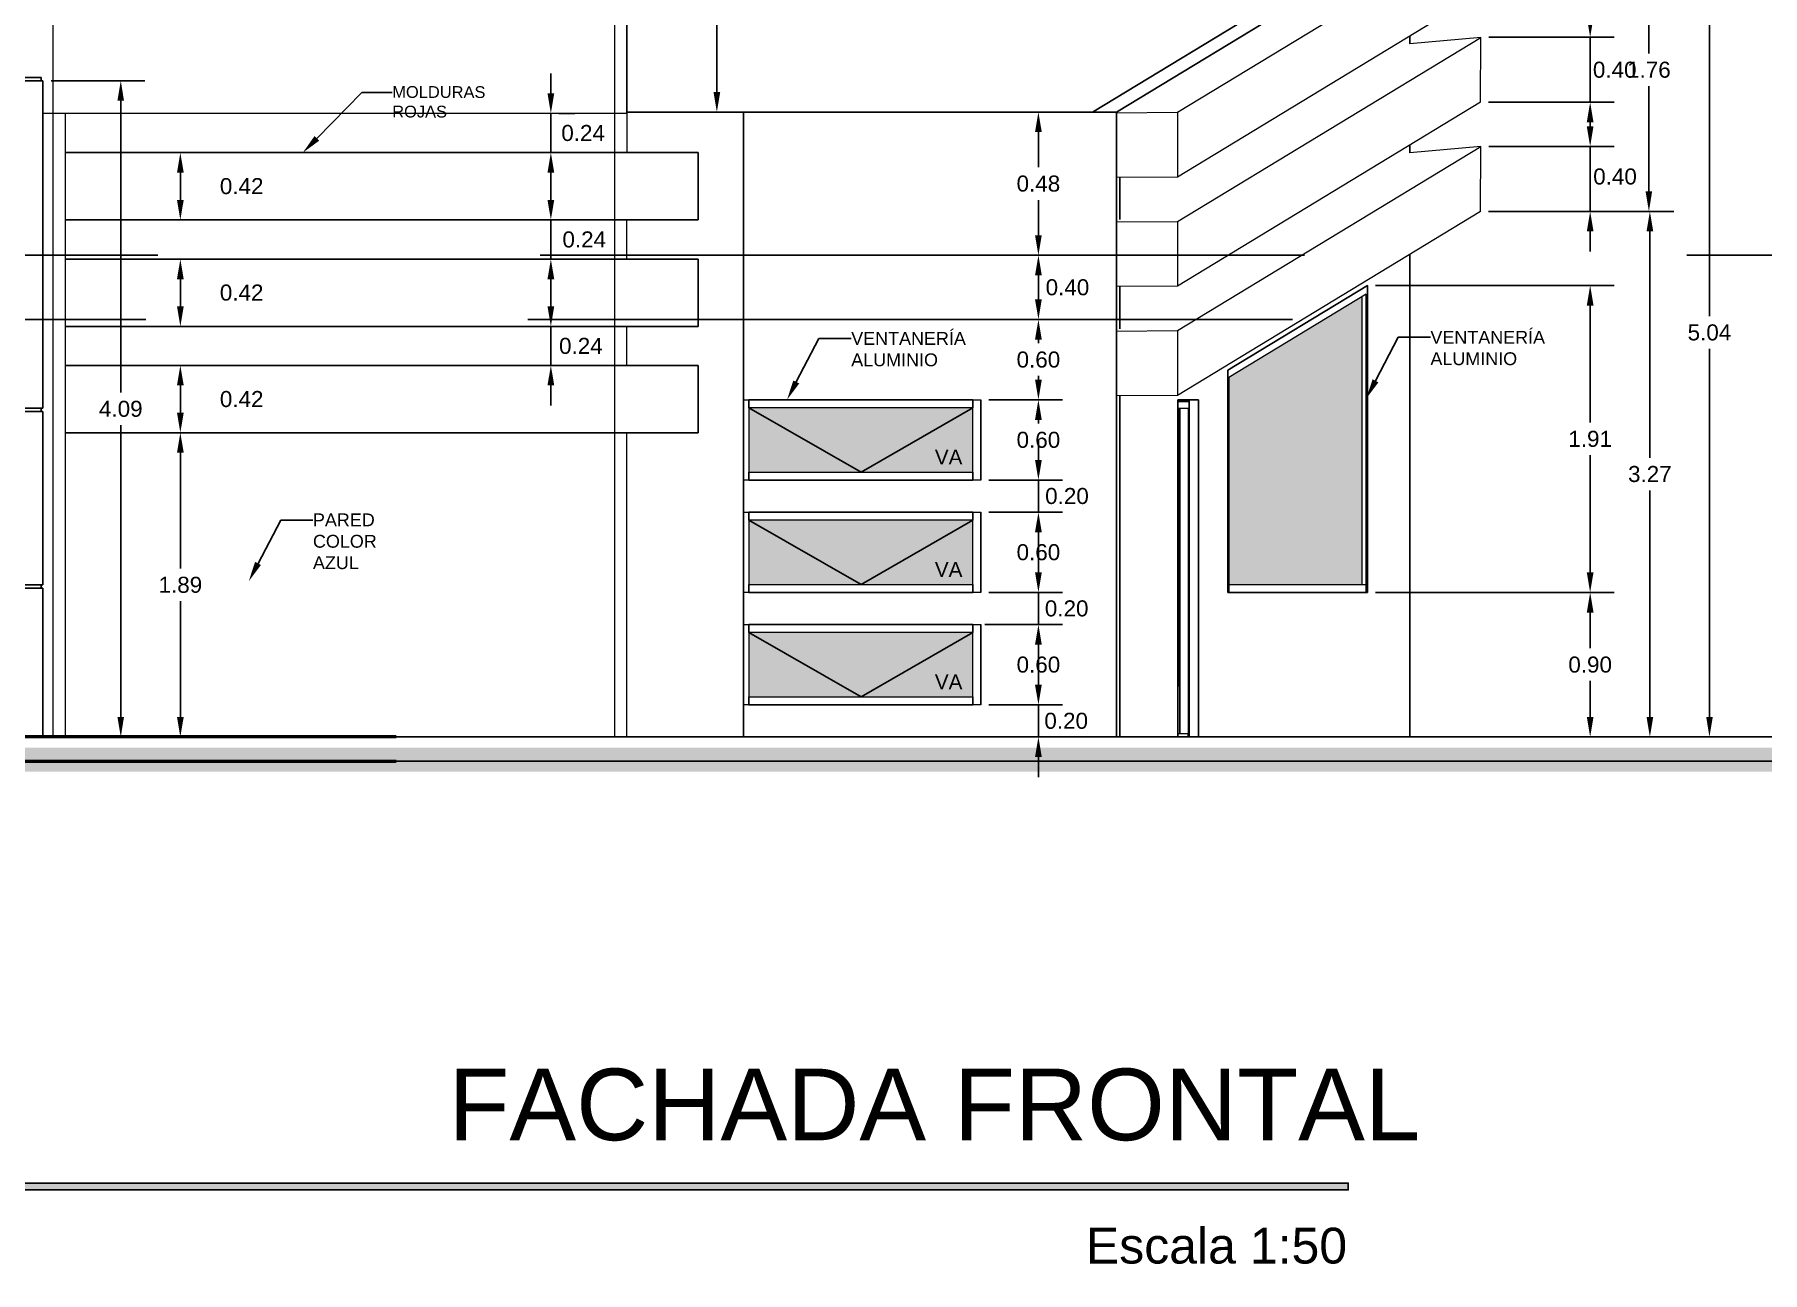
# Model space of a CAD drawing. Header units: inches. Extents: x -6 to 158, y 10 to 161.
# Drawn here: x 70.24 to 81, y 9.9 to 17.61 of the extents above; entities that cross this region are included whole.
import ezdxf
from ezdxf import colors
from ezdxf.entities.mleader import LeaderData, LeaderLine
from ezdxf.math import Vec2, Vec3

# ---------------------------------------------------------------- set-up
doc = ezdxf.new("R2010")
doc.units = ezdxf.units.IN
doc.header["$MEASUREMENT"] = 0
doc.linetypes.add('DASHED2', pattern=[9.525, 6.35, -3.175])
doc.linetypes.add('Grid Line', pattern=[22.225, 12.7, -3.175, 3.175, -3.175])
for name, color, linetype in [('10 HATCH 2', 9, 'Continuous'), ('2', 2, 'Continuous'), ('3', 3, 'Continuous'), ('4 Paredes', 5, 'Continuous'), ('6', 6, 'Continuous'), ('A-WALL-PATT', 9, 'Continuous'), ('Dim', 2, 'Continuous'), ('Proy', 1, 'DASHED2'), ('TEXTO', 2, 'Continuous')]:
    doc.layers.add(name, color=color, linetype=linetype)
for name, color, linetype, lineweight in [('A-COLS', 3, 'Continuous', 9), ('A-DOOR', 2, 'Continuous', 9), ('A-DOOR-FRAM', 2, 'Continuous', 18), ('A-FLOR', 5, 'Continuous', 9), ('A-GLAZ-CURT', 2, 'Continuous', 9), ('A-GLAZ-CWMG', 2, 'Continuous', 9), ('A-WALL', 5, 'Continuous', 9), ('S-GRID', 1, 'Continuous', 9)]:
    doc.layers.add(name, color=color, linetype=linetype, lineweight=lineweight)
doc.styles.add('Arial', font='arial.ttf', dxfattribs={"height": 250})
doc.styles.add('style1', font='micross.ttf')
doc.dimstyles.new('1-50', dxfattribs={"dimscale": 0.05, "dimtxt": 2, "dimasz": 2.5, "dimexe": 3, "dimexo": 1, "dimgap": 1, "dimtad": 0, "dimtih": 1, "dimtoh": 1, "dimzin": 1, "dimdsep": 46, "dimtxsty": 'style1', "dimcen": 2.5, "dimclrd": 124, "dimclre": 124, "dimclrt": 1, "dimadec": 0, "dimazin": 0, "dimtfac": 1, "dimtmove": 2, "dimatfit": 3, "dimfxl": 1, "dimtolj": 1, "dimtzin": 0, "dimlwd": -1, "dimlwe": -1, "dimarcsym": 0})

# ---------------------------------------------------------------- blocks, each defined once
blk = doc.blocks.new('Doors_Door-sets_JELD-WEN_Interior_HP_FS12_FCore_Single_1_0 - 890 x 2090 mm - M9 x M21-327305-Section 3')
at = {"layer": 'A-DOOR'}
for p, q in [((18085, 2090), (18156, 2090)), ((18096, 318), (18096, 2048)), ((18156, 2090), (18156, 0)), ((18157, 2100), (18157, 0)), ((18085, 318), (18097, 318)), ((18097, 22), (18097, 318)), ((18085, 22), (18150, 22)), ((18150, 0), (18150, 22))]:
    blk.add_line(p, q, dxfattribs=at)
at = {"layer": 'A-DOOR-FRAM'}
for p, q in [((18156, 2090), (18085, 2090)), ((18085, 2048), (18150, 2048)), ((18100, 22), (18100, 2048)), ((18150, 2048), (18150, 0)), ((18156, 0), (18156, 2090))]:
    blk.add_line(p, q, dxfattribs=at)
blk = doc.blocks.new('System Panel - Glazed-1630270-Section 3')
at = {"layer": 'A-GLAZ-CURT'}
blk.add_line((19233, 950), (19233, 2742), dxfattribs=at)
blk = doc.blocks.new('Rectangular Mullion - 50 x 150mm-1630268-Section 3')
at = {"layer": 'A-GLAZ-CWMG'}
for p, q in [((18404, 900), (18404, 950)), ((18404, 950), (19258, 950)), ((18404, 900), (19258, 900)), ((19258, 950), (19258, 900))]:
    blk.add_line(p, q, dxfattribs=at)
blk = doc.blocks.new('Rectangular Mullion - 50 x 150mm-1630271-Section 3')
at = {"layer": 'A-GLAZ-CWMG'}
for p, q in [((18397, 2284), (18397, 900)), ((18404, 2239), (18404, 900)), ((18404, 900), (18397, 900))]:
    blk.add_line(p, q, dxfattribs=at)
blk = doc.blocks.new('Rectangular Mullion - 50 x 150mm-1630272-Section 3')
at = {"layer": 'A-GLAZ-CWMG'}
for p, q in [((19266, 900), (19266, 2812)), ((19258, 900), (19258, 2757)), ((19266, 900), (19258, 900))]:
    blk.add_line(p, q, dxfattribs=at)
blk = doc.blocks.new('Rectangular Mullion - 50 x 150mm-953326-Section 3')
at = {"layer": 'A-GLAZ-CWMG'}
for p, q in [((15414, 2050), (15414, 2100)), ((16809, 2100), (15414, 2100)), ((16809, 2050), (15414, 2050)), ((16809, 2100), (16809, 2050))]:
    blk.add_line(p, q, dxfattribs=at)
blk = doc.blocks.new('Rectangular Mullion - 50 x 150mm-953327-Section 3')
at = {"layer": 'A-GLAZ-CWMG'}
for p, q in [((15414, 1600), (15414, 1650)), ((15414, 1650), (16809, 1650)), ((16809, 1650), (16809, 1600)), ((15414, 1600), (16809, 1600))]:
    blk.add_line(p, q, dxfattribs=at)
blk = doc.blocks.new('Rectangular Mullion - 50 x 150mm-951063-Section 3')
at = {"layer": 'A-GLAZ-CWMG'}
for p, q in [((15379, 2100), (15414, 2100)), ((15414, 2100), (15414, 1600)), ((15414, 1600), (15379, 1600))]:
    blk.add_line(p, q, dxfattribs=at)
blk = doc.blocks.new('Rectangular Mullion - 50 x 150mm-951064-Section 3')
at = {"layer": 'A-GLAZ-CWMG'}
for p, q in [((16809, 2100), (16859, 2100)), ((16809, 1600), (16809, 2100)), ((16859, 1600), (16859, 2100)), ((16859, 1600), (16809, 1600))]:
    blk.add_line(p, q, dxfattribs=at)
blk = doc.blocks.new('Pilares 1 - Pilares 1-954423-Section 3')
at = {"layer": '6'}
for p, q in [((9915, 4107), (11006, 4107)), ((9915, 4107), (9915, 4087)), ((11006, 4087), (11006, 4107)), ((11016, 4087), (9905, 4087)), ((9905, 2047), (9905, 4087)), ((11016, 4087), (11016, 2047)), ((9905, 2047), (10395, 2047)), ((9915, 2047), (9915, 2027)), ((10500, 2047), (11016, 2047)), ((11006, 2027), (11006, 2047)), ((11016, 2027), (9905, 2027)), ((9905, 947), (9905, 2027)), ((11016, 2027), (11016, 947)), ((9905, 947), (11016, 947)), ((11016, 927), (9905, 927)), ((9905, 0), (9905, 927)), ((9915, 947), (9915, 927)), ((11006, 927), (11006, 947)), ((11016, 927), (11016, 0)), ((4821, 546), (6764, 546)), ((4821, 0), (4821, 546)), ((6764, 546), (6764, 0))]:
    blk.add_line(p, q, dxfattribs=at)
blk = doc.blocks.new('Rectangular Mullion - 50 x 150mm-1630269-Section 3')
at = {"layer": 'A-GLAZ-CWMG'}
for p, q in [((19266, 2812), (18397, 2284)), ((19258, 2757), (18404, 2239))]:
    blk.add_line(p, q, dxfattribs=at)
blk = doc.blocks.new('Pilares 9 - Pilares 9-1631277-Section 3')
at = {"layer": 'A-COLS'}
for p, q in [((18083, 3891), (19972, 5037)), ((19972, 5037), (19530, 4997)), ((19970, 4633), (19972, 5037)), ((19970, 4633), (18083, 3487)), ((17703, 3888), (18083, 3891)), ((18083, 3891), (18083, 3487)), ((18083, 3487), (17703, 3485))]:
    blk.add_line(p, q, dxfattribs=at)
blk = doc.blocks.new('Pilares 13 - Pilares 9-1635180-Section 3')
at = {"layer": 'A-COLS'}
for p, q in [((18083, 3211), (19972, 4357)), ((19972, 4357), (19530, 4317)), ((19970, 3953), (19972, 4357)), ((19970, 3953), (18083, 2807)), ((17703, 3208), (18083, 3211)), ((18083, 3211), (18083, 2807)), ((18083, 2807), (17703, 2805))]:
    blk.add_line(p, q, dxfattribs=at)
blk = doc.blocks.new('Pilares 17 - Pilares 9-1635226-Section 3')
at = {"layer": 'A-COLS'}
for p, q in [((18083, 2531), (19972, 3677)), ((19972, 3677), (19530, 3637)), ((19970, 3273), (19972, 3677)), ((19970, 3273), (18083, 2127)), ((17703, 2528), (18083, 2531)), ((18083, 2531), (18083, 2127)), ((18083, 2127), (17703, 2125))]:
    blk.add_line(p, q, dxfattribs=at)
blk = doc.blocks.new('*D505')
at = {"layer": 'Defpoints', "color": 0, "transparency": 16777216}
for p in [(70.294, 17.319), (70.294, 13.232), (70.778, 13.232)]:
    blk.add_point(p, dxfattribs=at)
at = {"layer": 'Dim', "color": 124, "transparency": 16777216}
for p, q in [((70.344, 17.319), (70.928, 17.319)), ((70.778, 17.194), (70.778, 15.377)), ((70.778, 13.357), (70.778, 15.174)), ((70.344, 13.232), (70.928, 13.232))]:
    blk.add_line(p, q, dxfattribs=at)
for points in [[(70.757, 17.194), (70.798, 17.194), (70.778, 17.319)], [(70.757, 13.357), (70.798, 13.357), (70.778, 13.232)]]:
    blk.add_solid(points, dxfattribs=at)
at = {"layer": 'Dim', "color": 1, "transparency": 16777216, "insert": (70.778, 15.275), "char_height": 0.1, "attachment_point": 5, "style": 'style1'}
blk.add_mtext('\\A1;4.09', dxfattribs=at)
blk = doc.blocks.new('*D506')
at = {"layer": 'Defpoints', "color": 0, "transparency": 16777216}
for p in [(76.136, 13.432), (76.136, 13.232), (76.494, 13.232)]:
    blk.add_point(p, dxfattribs=at)
at = {"layer": 'Dim', "color": 124, "transparency": 16777216}
for p, q in [((76.494, 13.557), (76.494, 13.682)), ((76.186, 13.432), (76.644, 13.432)), ((76.494, 13.432), (76.494, 13.232)), ((76.186, 13.232), (76.644, 13.232)), ((76.494, 13.107), (76.494, 12.982))]:
    blk.add_line(p, q, dxfattribs=at)
for points in [[(76.473, 13.557), (76.515, 13.557), (76.494, 13.432)], [(76.473, 13.107), (76.515, 13.107), (76.494, 13.232)]]:
    blk.add_solid(points, dxfattribs=at)
at = {"layer": 'Dim', "color": 1, "transparency": 16777216, "insert": (76.667, 13.332), "char_height": 0.1, "attachment_point": 5, "style": 'style1'}
blk.add_mtext('\\A1;0.20', dxfattribs=at)
blk = doc.blocks.new('*D507')
at = {"layer": 'Defpoints', "color": 0, "transparency": 16777216}
for p in [(76.136, 13.932), (76.494, 13.932), (76.155, 13.432)]:
    blk.add_point(p, dxfattribs=at)
at = {"layer": 'Dim', "color": 124, "transparency": 16777216}
for p, q in [((76.186, 13.932), (76.644, 13.932)), ((76.494, 13.807), (76.494, 13.784)), ((76.494, 13.557), (76.494, 13.581)), ((76.205, 13.432), (76.644, 13.432))]:
    blk.add_line(p, q, dxfattribs=at)
for points in [[(76.473, 13.807), (76.515, 13.807), (76.494, 13.932)], [(76.473, 13.557), (76.515, 13.557), (76.494, 13.432)]]:
    blk.add_solid(points, dxfattribs=at)
at = {"layer": 'Dim', "color": 1, "transparency": 16777216, "insert": (76.494, 13.682), "char_height": 0.1, "attachment_point": 5, "style": 'style1'}
blk.add_mtext('\\A1;0.60', dxfattribs=at)
blk = doc.blocks.new('*D508')
at = {"layer": 'Defpoints', "color": 0, "transparency": 16777216}
for p in [(76.136, 14.132), (76.494, 14.132), (76.111, 13.932)]:
    blk.add_point(p, dxfattribs=at)
at = {"layer": 'Dim', "color": 124, "transparency": 16777216}
for p, q in [((76.494, 14.257), (76.494, 14.382)), ((76.186, 14.132), (76.644, 14.132)), ((76.494, 13.932), (76.494, 14.132)), ((76.161, 13.932), (76.644, 13.932)), ((76.494, 13.807), (76.494, 13.682))]:
    blk.add_line(p, q, dxfattribs=at)
for points in [[(76.473, 14.257), (76.515, 14.257), (76.494, 14.132)], [(76.473, 13.807), (76.515, 13.807), (76.494, 13.932)]]:
    blk.add_solid(points, dxfattribs=at)
at = {"layer": 'Dim', "color": 1, "transparency": 16777216, "insert": (76.67, 14.032), "char_height": 0.1, "attachment_point": 5, "style": 'style1'}
blk.add_mtext('\\A1;0.20', dxfattribs=at)
blk = doc.blocks.new('*D509')
at = {"layer": 'Defpoints', "color": 0, "transparency": 16777216}
for p in [(76.136, 14.832), (76.494, 14.832), (76.136, 14.632)]:
    blk.add_point(p, dxfattribs=at)
at = {"layer": 'Dim', "color": 124, "transparency": 16777216}
for p, q in [((76.494, 14.957), (76.494, 15.082)), ((76.186, 14.832), (76.644, 14.832)), ((76.494, 14.632), (76.494, 14.832)), ((76.186, 14.632), (76.644, 14.632)), ((76.494, 14.507), (76.494, 14.382))]:
    blk.add_line(p, q, dxfattribs=at)
for points in [[(76.473, 14.957), (76.515, 14.957), (76.494, 14.832)], [(76.473, 14.507), (76.515, 14.507), (76.494, 14.632)]]:
    blk.add_solid(points, dxfattribs=at)
at = {"layer": 'Dim', "color": 1, "transparency": 16777216, "insert": (76.672, 14.732), "char_height": 0.1, "attachment_point": 5, "style": 'style1'}
blk.add_mtext('\\A1;0.20', dxfattribs=at)
blk = doc.blocks.new('*D510')
at = {"layer": 'Defpoints', "color": 0, "transparency": 16777216}
for p in [(76.163, 16.232), (76.494, 16.232), (76.136, 15.832)]:
    blk.add_point(p, dxfattribs=at)
at = {"layer": 'Dim', "color": 124, "transparency": 16777216}
for p, q in [((76.213, 16.232), (76.644, 16.232)), ((76.494, 15.957), (76.494, 16.107)), ((76.186, 15.832), (76.644, 15.832))]:
    blk.add_line(p, q, dxfattribs=at)
for points in [[(76.473, 16.107), (76.515, 16.107), (76.494, 16.232)], [(76.473, 15.957), (76.515, 15.957), (76.494, 15.832)]]:
    blk.add_solid(points, dxfattribs=at)
at = {"layer": 'Dim', "color": 1, "transparency": 16777216, "insert": (76.675, 16.032), "char_height": 0.1, "attachment_point": 5, "style": 'style1'}
blk.add_mtext('\\A1;0.40', dxfattribs=at)
blk = doc.blocks.new('*D511')
at = {"layer": 'Defpoints', "color": 0, "transparency": 16777216}
for p in [(76.457, 17.124), (76.494, 17.124), (76.494, 16.232)]:
    blk.add_point(p, dxfattribs=at)
at = {"layer": 'Dim', "color": 124, "transparency": 16777216}
for p, q in [((76.507, 17.124), (76.644, 17.124)), ((76.494, 16.999), (76.494, 16.78)), ((76.494, 16.357), (76.494, 16.576)), ((76.544, 16.232), (76.644, 16.232))]:
    blk.add_line(p, q, dxfattribs=at)
for points in [[(76.473, 16.999), (76.515, 16.999), (76.494, 17.124)], [(76.473, 16.357), (76.515, 16.357), (76.494, 16.232)]]:
    blk.add_solid(points, dxfattribs=at)
at = {"layer": 'Dim', "color": 1, "transparency": 16777216, "insert": (76.494, 16.678), "char_height": 0.1, "attachment_point": 5, "style": 'style1'}
blk.add_mtext('\\A1;0.48', dxfattribs=at)
blk = doc.blocks.new('*D512')
at = {"layer": 'Defpoints', "color": 0, "transparency": 16777216}
for p in [(78.543, 14.132), (79.931, 14.132), (78.807, 13.232)]:
    blk.add_point(p, dxfattribs=at)
at = {"layer": 'Dim', "color": 124, "transparency": 16777216}
for p, q in [((78.593, 14.132), (80.081, 14.132)), ((79.931, 14.007), (79.931, 13.784)), ((79.931, 13.357), (79.931, 13.581)), ((78.857, 13.232), (80.081, 13.232))]:
    blk.add_line(p, q, dxfattribs=at)
for points in [[(79.91, 14.007), (79.952, 14.007), (79.931, 14.132)], [(79.91, 13.357), (79.952, 13.357), (79.931, 13.232)]]:
    blk.add_solid(points, dxfattribs=at)
at = {"layer": 'Dim', "color": 1, "transparency": 16777216, "insert": (79.931, 13.682), "char_height": 0.1, "attachment_point": 5, "style": 'style1'}
blk.add_mtext('\\A1;0.90', dxfattribs=at)
blk = doc.blocks.new('*D513')
at = {"layer": 'Defpoints', "color": 0, "transparency": 16777216}
for p in [(78.543, 16.044), (79.931, 16.044), (78.543, 14.132)]:
    blk.add_point(p, dxfattribs=at)
at = {"layer": 'Dim', "color": 124, "transparency": 16777216}
for p, q in [((78.593, 16.044), (80.081, 16.044)), ((79.931, 15.919), (79.931, 15.19)), ((79.931, 14.257), (79.931, 14.986)), ((78.593, 14.132), (80.081, 14.132))]:
    blk.add_line(p, q, dxfattribs=at)
for points in [[(79.91, 15.919), (79.952, 15.919), (79.931, 16.044)], [(79.91, 14.257), (79.952, 14.257), (79.931, 14.132)]]:
    blk.add_solid(points, dxfattribs=at)
at = {"layer": 'Dim', "color": 1, "transparency": 16777216, "insert": (79.931, 15.088), "char_height": 0.1, "attachment_point": 5, "style": 'style1'}
blk.add_mtext('\\A1;1.91', dxfattribs=at)
blk = doc.blocks.new('*D514')
at = {"layer": 'Defpoints', "color": 0, "transparency": 16777216}
for p in [(79.25, 16.91), (79.931, 16.91), (79.248, 16.505)]:
    blk.add_point(p, dxfattribs=at)
at = {"layer": 'Dim', "color": 124, "transparency": 16777216}
for p, q in [((79.931, 17.035), (79.931, 17.16)), ((79.3, 16.91), (80.081, 16.91)), ((79.931, 16.505), (79.931, 16.91)), ((79.298, 16.505), (80.081, 16.505)), ((79.931, 16.38), (79.931, 16.255))]:
    blk.add_line(p, q, dxfattribs=at)
for points in [[(79.91, 17.035), (79.952, 17.035), (79.931, 16.91)], [(79.91, 16.38), (79.952, 16.38), (79.931, 16.505)]]:
    blk.add_solid(points, dxfattribs=at)
at = {"layer": 'Dim', "color": 1, "transparency": 16777216, "insert": (80.086, 16.722), "char_height": 0.1, "attachment_point": 5, "style": 'style1'}
blk.add_mtext('\\A1;0.40', dxfattribs=at)
blk = doc.blocks.new('*D515')
at = {"layer": 'Defpoints', "color": 0, "transparency": 16777216}
for p in [(79.25, 17.59), (79.248, 17.185), (79.931, 17.185)]:
    blk.add_point(p, dxfattribs=at)
at = {"layer": 'Dim', "color": 124, "transparency": 16777216}
for p, q in [((79.931, 17.715), (79.931, 17.84)), ((79.3, 17.59), (80.081, 17.59)), ((79.931, 17.59), (79.931, 17.185)), ((79.298, 17.185), (80.081, 17.185)), ((79.931, 17.06), (79.931, 16.935))]:
    blk.add_line(p, q, dxfattribs=at)
for points in [[(79.91, 17.715), (79.952, 17.715), (79.931, 17.59)], [(79.91, 17.06), (79.952, 17.06), (79.931, 17.185)]]:
    blk.add_solid(points, dxfattribs=at)
at = {"layer": 'Dim', "color": 1, "transparency": 16777216, "insert": (80.084, 17.387), "char_height": 0.1, "attachment_point": 5, "style": 'style1'}
blk.add_mtext('\\A1;0.40', dxfattribs=at)
blk = doc.blocks.new('*D517')
at = {"layer": 'Defpoints', "color": 0, "transparency": 16777216}
for p in [(73.931, 20.197), (74.491, 20.197), (73.931, 17.124)]:
    blk.add_point(p, dxfattribs=at)
at = {"layer": 'Dim', "color": 124, "transparency": 16777216}
for p, q in [((73.981, 20.197), (74.641, 20.197)), ((74.491, 20.072), (74.491, 18.762)), ((74.491, 17.249), (74.491, 18.559)), ((73.981, 17.124), (74.641, 17.124))]:
    blk.add_line(p, q, dxfattribs=at)
for points in [[(74.47, 20.072), (74.512, 20.072), (74.491, 20.197)], [(74.47, 17.249), (74.512, 17.249), (74.491, 17.124)]]:
    blk.add_solid(points, dxfattribs=at)
at = {"layer": 'Dim', "color": 1, "transparency": 16777216, "insert": (74.491, 18.66), "char_height": 0.1, "attachment_point": 5, "style": 'style1'}
blk.add_mtext('\\A1;3.07', dxfattribs=at)
blk = doc.blocks.new('*D410')
at = {"layer": 'Defpoints', "color": 0, "transparency": 16777216}
for p in [(79.931, 18.27), (80.297, 18.27), (79.931, 16.505)]:
    blk.add_point(p, dxfattribs=at)
at = {"layer": 'Dim', "color": 124, "transparency": 16777216}
for p, q in [((79.981, 18.27), (80.447, 18.27)), ((80.297, 18.145), (80.297, 17.489)), ((80.297, 16.63), (80.297, 17.286)), ((79.981, 16.505), (80.447, 16.505))]:
    blk.add_line(p, q, dxfattribs=at)
for points in [[(80.276, 18.145), (80.317, 18.145), (80.297, 18.27)], [(80.276, 16.63), (80.317, 16.63), (80.297, 16.505)]]:
    blk.add_solid(points, dxfattribs=at)
at = {"layer": 'Dim', "color": 1, "transparency": 16777216, "insert": (80.297, 17.387), "char_height": 0.1, "attachment_point": 5, "style": 'style1'}
blk.add_mtext('\\A1;1.76', dxfattribs=at)
blk = doc.blocks.new('*D518')
at = {"layer": 'Defpoints', "color": 0, "transparency": 16777216}
for p in [(79.931, 16.505), (79.931, 13.232), (80.303, 13.232)]:
    blk.add_point(p, dxfattribs=at)
at = {"layer": 'Dim', "color": 124, "transparency": 16777216}
for p, q in [((79.981, 16.505), (80.453, 16.505)), ((80.303, 16.38), (80.303, 14.97)), ((80.303, 13.357), (80.303, 14.767)), ((79.981, 13.232), (80.453, 13.232))]:
    blk.add_line(p, q, dxfattribs=at)
for points in [[(80.282, 16.38), (80.324, 16.38), (80.303, 16.505)], [(80.282, 13.357), (80.324, 13.357), (80.303, 13.232)]]:
    blk.add_solid(points, dxfattribs=at)
at = {"layer": 'Dim', "color": 1, "transparency": 16777216, "insert": (80.303, 14.869), "char_height": 0.1, "attachment_point": 5, "style": 'style1'}
blk.add_mtext('\\A1;3.27', dxfattribs=at)
blk = doc.blocks.new('*D411')
at = {"layer": 'Defpoints', "color": 0, "transparency": 16777216}
for p in [(80.297, 18.27), (80.34, 13.232), (80.674, 13.232)]:
    blk.add_point(p, dxfattribs=at)
at = {"layer": 'Dim', "color": 124, "transparency": 16777216}
for p, q in [((80.347, 18.27), (80.824, 18.27)), ((80.674, 18.145), (80.674, 15.853)), ((80.674, 13.357), (80.674, 15.649)), ((80.39, 13.232), (80.824, 13.232))]:
    blk.add_line(p, q, dxfattribs=at)
for points in [[(80.654, 18.145), (80.695, 18.145), (80.674, 18.27)], [(80.654, 13.357), (80.695, 13.357), (80.674, 13.232)]]:
    blk.add_solid(points, dxfattribs=at)
at = {"layer": 'Dim', "color": 1, "transparency": 16777216, "insert": (80.674, 15.751), "char_height": 0.1, "attachment_point": 5, "style": 'style1'}
blk.add_mtext('\\A1;5.04', dxfattribs=at)
blk = doc.blocks.new('*D519')
at = {"layer": 'Defpoints', "color": 0, "transparency": 16777216}
for p in [(71.149, 16.871), (71.149, 16.871), (71.149, 16.452)]:
    blk.add_point(p, dxfattribs=at)
at = {"layer": 'Dim', "color": 124, "transparency": 16777216}
for p, q in [((71.199, 16.871), (71.299, 16.871)), ((71.149, 16.577), (71.149, 16.746)), ((71.199, 16.452), (71.299, 16.452))]:
    blk.add_line(p, q, dxfattribs=at)
for points in [[(71.128, 16.746), (71.17, 16.746), (71.149, 16.871)], [(71.128, 16.577), (71.17, 16.577), (71.149, 16.452)]]:
    blk.add_solid(points, dxfattribs=at)
at = {"layer": 'Dim', "color": 1, "transparency": 16777216, "insert": (71.531, 16.662), "char_height": 0.1, "attachment_point": 5, "style": 'style1'}
blk.add_mtext('\\A1;0.42', dxfattribs=at)
blk = doc.blocks.new('*D427')
at = {"layer": 'Defpoints', "color": 0, "transparency": 16777216}
for p in [(71.149, 16.871), (71.149, 16.871), (71.149, 16.452)]:
    blk.add_point(p, dxfattribs=at)
at = {"layer": 'Dim', "color": 124, "transparency": 16777216}
for p, q in [((71.199, 16.871), (71.299, 16.871)), ((71.149, 16.577), (71.149, 16.746)), ((71.199, 16.452), (71.299, 16.452))]:
    blk.add_line(p, q, dxfattribs=at)
for points in [[(71.128, 16.746), (71.17, 16.746), (71.149, 16.871)], [(71.128, 16.577), (71.17, 16.577), (71.149, 16.452)]]:
    blk.add_solid(points, dxfattribs=at)
at = {"layer": 'Dim', "color": 1, "transparency": 16777216, "insert": (71.531, 16.662), "char_height": 0.1, "attachment_point": 5, "style": 'style1'}
blk.add_mtext('\\A1;0.42', dxfattribs=at)
blk = doc.blocks.new('*D428')
at = {"layer": 'Defpoints', "color": 0, "transparency": 16777216}
for p in [(73.457, 17.115), (73.457, 17.115), (73.457, 16.871)]:
    blk.add_point(p, dxfattribs=at)
at = {"layer": 'Dim', "color": 124, "transparency": 16777216}
for p, q in [((73.457, 17.24), (73.457, 17.365)), ((73.457, 16.871), (73.457, 17.115)), ((73.507, 17.115), (73.607, 17.115)), ((73.507, 16.871), (73.607, 16.871)), ((73.457, 16.746), (73.457, 16.621))]:
    blk.add_line(p, q, dxfattribs=at)
for points in [[(73.436, 17.24), (73.478, 17.24), (73.457, 17.115)], [(73.436, 16.746), (73.478, 16.746), (73.457, 16.871)]]:
    blk.add_solid(points, dxfattribs=at)
at = {"layer": 'Dim', "color": 1, "transparency": 16777216, "insert": (73.658, 16.993), "char_height": 0.1, "attachment_point": 5, "style": 'style1'}
blk.add_mtext('\\A1;0.24', dxfattribs=at)
blk = doc.blocks.new('*D567')
at = {"layer": 'Defpoints', "color": 0, "transparency": 16777216}
for p in [(71.149, 16.208), (71.149, 16.208), (71.149, 15.789)]:
    blk.add_point(p, dxfattribs=at)
at = {"layer": 'Dim', "color": 124, "transparency": 16777216}
for p, q in [((71.199, 16.208), (71.299, 16.208)), ((71.149, 15.914), (71.149, 16.083)), ((71.199, 15.789), (71.299, 15.789))]:
    blk.add_line(p, q, dxfattribs=at)
for points in [[(71.128, 16.083), (71.17, 16.083), (71.149, 16.208)], [(71.128, 15.914), (71.17, 15.914), (71.149, 15.789)]]:
    blk.add_solid(points, dxfattribs=at)
at = {"layer": 'Dim', "color": 1, "transparency": 16777216, "insert": (71.531, 15.999), "char_height": 0.1, "attachment_point": 5, "style": 'style1'}
blk.add_mtext('\\A1;0.42', dxfattribs=at)
blk = doc.blocks.new('*D429')
at = {"layer": 'Defpoints', "color": 0, "transparency": 16777216}
for p in [(73.457, 16.452), (73.457, 16.452), (73.457, 16.208)]:
    blk.add_point(p, dxfattribs=at)
at = {"layer": 'Dim', "color": 124, "transparency": 16777216}
for p, q in [((73.457, 16.577), (73.457, 16.702)), ((73.457, 16.208), (73.457, 16.452)), ((73.507, 16.452), (73.607, 16.452)), ((73.507, 16.208), (73.607, 16.208)), ((73.457, 16.083), (73.457, 15.958))]:
    blk.add_line(p, q, dxfattribs=at)
for points in [[(73.436, 16.577), (73.478, 16.577), (73.457, 16.452)], [(73.436, 16.083), (73.478, 16.083), (73.457, 16.208)]]:
    blk.add_solid(points, dxfattribs=at)
at = {"layer": 'Dim', "color": 1, "transparency": 16777216, "insert": (73.665, 16.33), "char_height": 0.1, "attachment_point": 5, "style": 'style1'}
blk.add_mtext('\\A1;0.24', dxfattribs=at)
blk = doc.blocks.new('*D568')
at = {"layer": 'Defpoints', "color": 0, "transparency": 16777216}
for p in [(71.149, 15.546), (71.149, 15.546), (71.149, 15.127)]:
    blk.add_point(p, dxfattribs=at)
at = {"layer": 'Dim', "color": 124, "transparency": 16777216}
for p, q in [((71.199, 15.546), (71.299, 15.546)), ((71.149, 15.252), (71.149, 15.421)), ((71.199, 15.127), (71.299, 15.127))]:
    blk.add_line(p, q, dxfattribs=at)
for points in [[(71.128, 15.421), (71.17, 15.421), (71.149, 15.546)], [(71.128, 15.252), (71.17, 15.252), (71.149, 15.127)]]:
    blk.add_solid(points, dxfattribs=at)
at = {"layer": 'Dim', "color": 1, "transparency": 16777216, "insert": (71.531, 15.336), "char_height": 0.1, "attachment_point": 5, "style": 'style1'}
blk.add_mtext('\\A1;0.42', dxfattribs=at)
blk = doc.blocks.new('*D430')
at = {"layer": 'Defpoints', "color": 0, "transparency": 16777216}
for p in [(73.457, 15.789), (73.457, 15.789), (73.457, 15.546)]:
    blk.add_point(p, dxfattribs=at)
at = {"layer": 'Dim', "color": 124, "transparency": 16777216}
for p, q in [((73.457, 15.914), (73.457, 16.039)), ((73.457, 15.546), (73.457, 15.789)), ((73.507, 15.789), (73.607, 15.789)), ((73.507, 15.546), (73.607, 15.546)), ((73.457, 15.421), (73.457, 15.296))]:
    blk.add_line(p, q, dxfattribs=at)
for points in [[(73.436, 15.914), (73.478, 15.914), (73.457, 15.789)], [(73.436, 15.421), (73.478, 15.421), (73.457, 15.546)]]:
    blk.add_solid(points, dxfattribs=at)
at = {"layer": 'Dim', "color": 1, "transparency": 16777216, "insert": (73.644, 15.667), "char_height": 0.1, "attachment_point": 5, "style": 'style1'}
blk.add_mtext('\\A1;0.24', dxfattribs=at)
blk = doc.blocks.new('*D569')
at = {"layer": 'Defpoints', "color": 0, "transparency": 16777216}
for p in [(71.149, 15.127), (71.149, 13.232), (71.149, 13.232)]:
    blk.add_point(p, dxfattribs=at)
at = {"layer": 'Dim', "color": 124, "transparency": 16777216}
for p, q in [((71.199, 15.127), (71.299, 15.127)), ((71.149, 15.002), (71.149, 14.281)), ((71.149, 13.357), (71.149, 14.078)), ((71.199, 13.232), (71.299, 13.232))]:
    blk.add_line(p, q, dxfattribs=at)
for points in [[(71.128, 15.002), (71.17, 15.002), (71.149, 15.127)], [(71.128, 13.357), (71.17, 13.357), (71.149, 13.232)]]:
    blk.add_solid(points, dxfattribs=at)
at = {"layer": 'Dim', "color": 1, "transparency": 16777216, "insert": (71.149, 14.179), "char_height": 0.1, "attachment_point": 5, "style": 'style1'}
blk.add_mtext('\\A1;1.89', dxfattribs=at)
blk = doc.blocks.new('*D432')
at = {"layer": 'Defpoints', "color": 0, "transparency": 16777216}
for p in [(76.136, 14.632), (76.494, 14.632), (76.155, 14.132)]:
    blk.add_point(p, dxfattribs=at)
at = {"layer": 'Dim', "color": 124, "transparency": 16777216}
for p, q in [((76.186, 14.632), (76.644, 14.632)), ((76.494, 14.507), (76.494, 14.484)), ((76.494, 14.257), (76.494, 14.281)), ((76.205, 14.132), (76.644, 14.132))]:
    blk.add_line(p, q, dxfattribs=at)
for points in [[(76.473, 14.507), (76.515, 14.507), (76.494, 14.632)], [(76.473, 14.257), (76.515, 14.257), (76.494, 14.132)]]:
    blk.add_solid(points, dxfattribs=at)
at = {"layer": 'Dim', "color": 1, "transparency": 16777216, "insert": (76.494, 14.382), "char_height": 0.1, "attachment_point": 5, "style": 'style1'}
blk.add_mtext('\\A1;0.60', dxfattribs=at)
blk = doc.blocks.new('*D433')
at = {"layer": 'Defpoints', "color": 0, "transparency": 16777216}
for p in [(76.136, 15.332), (76.494, 15.332), (76.155, 14.832)]:
    blk.add_point(p, dxfattribs=at)
at = {"layer": 'Dim', "color": 124, "transparency": 16777216}
for p, q in [((76.186, 15.332), (76.644, 15.332)), ((76.494, 15.207), (76.494, 15.184)), ((76.494, 14.957), (76.494, 14.981)), ((76.205, 14.832), (76.644, 14.832))]:
    blk.add_line(p, q, dxfattribs=at)
for points in [[(76.473, 15.207), (76.515, 15.207), (76.494, 15.332)], [(76.473, 14.957), (76.515, 14.957), (76.494, 14.832)]]:
    blk.add_solid(points, dxfattribs=at)
at = {"layer": 'Dim', "color": 1, "transparency": 16777216, "insert": (76.494, 15.082), "char_height": 0.1, "attachment_point": 5, "style": 'style1'}
blk.add_mtext('\\A1;0.60', dxfattribs=at)
blk = doc.blocks.new('*D434')
at = {"layer": 'Defpoints', "color": 0, "transparency": 16777216}
for p in [(76.136, 15.832), (76.494, 15.832), (76.155, 15.332)]:
    blk.add_point(p, dxfattribs=at)
at = {"layer": 'Dim', "color": 124, "transparency": 16777216}
for p, q in [((76.186, 15.832), (76.644, 15.832)), ((76.494, 15.707), (76.494, 15.684)), ((76.494, 15.457), (76.494, 15.481)), ((76.205, 15.332), (76.644, 15.332))]:
    blk.add_line(p, q, dxfattribs=at)
for points in [[(76.473, 15.707), (76.515, 15.707), (76.494, 15.832)], [(76.473, 15.457), (76.515, 15.457), (76.494, 15.332)]]:
    blk.add_solid(points, dxfattribs=at)
at = {"layer": 'Dim', "color": 1, "transparency": 16777216, "insert": (76.494, 15.582), "char_height": 0.1, "attachment_point": 5, "style": 'style1'}
blk.add_mtext('\\A1;0.60', dxfattribs=at)

msp = doc.modelspace()

# ---------------------------------------------------------------- hatches: boundary and pattern name
at = {"layer": '10 HATCH 2'}
h = msp.add_hatch(color=251, dxfattribs=at)
h.dxf.hatch_style = 1
h.paths.add_polyline_path([(66.332, 13.015), (66.332, 13.165), (54.014, 13.165), (54.014, 13.015)])
h.paths.add_polyline_path([(83.868, 13.015), (83.868, 13.165), (66.332, 13.165), (66.332, 13.015)])
h.paths.add_polyline_path([(81.37, 12.744), (82.085, 12.744), (82.085, 13.053), (81.37, 13.053)], flags=9)
at = {"layer": '6'}
h = msp.add_hatch(color=256, dxfattribs=at)
h.dxf.hatch_style = 1
h.paths.add_polyline_path([(59.081, 10.453), (59.081, 10.411), (78.424, 10.411), (78.424, 10.453)])
at = {"layer": 'A-WALL-PATT', "lineweight": 18}
h = msp.add_hatch(color=256, dxfattribs=at)
h.dxf.hatch_style = 1
h.paths.add_polyline_path([(78.51, 15.974), (77.681, 15.471), (77.681, 14.182), (78.51, 14.182)])
h = msp.add_hatch(color=256, dxfattribs=at)
h.dxf.hatch_style = 1
h.paths.add_polyline_path([(74.691, 15.282), (74.691, 14.882), (76.086, 14.882), (76.086, 15.282)])
h.paths.add_polyline_path([(74.691, 14.582), (74.691, 14.182), (76.086, 14.182), (76.086, 14.582)])
h.paths.add_polyline_path([(76.086, 13.482), (76.086, 13.882), (74.691, 13.882), (74.691, 13.482)])
h.paths.add_polyline_path([(75.826, 14.906), (76.044, 14.906), (76.044, 15.044), (75.826, 15.044)], flags=24)
h.paths.add_polyline_path([(75.826, 14.206), (76.044, 14.206), (76.044, 14.344), (75.826, 14.344)], flags=24)
h.paths.add_polyline_path([(75.826, 13.506), (76.044, 13.506), (76.044, 13.644), (75.826, 13.644)], flags=24)

# ---------------------------------------------------------------- linework, layer by layer
msp.add_line((59.081, 10.453), (78.424, 10.453))
at = {"layer": '2'}
for p, q in [((76.832, 17.124), (78.659, 18.232)), ((78.807, 18.232), (76.981, 17.124)), ((78.807, 17.549), (78.807, 17.598)), ((76.986, 17.124), (74.656, 17.124)), ((76.981, 13.232), (76.981, 17.124)), ((78.807, 16.869), (78.807, 16.918)), ((77.002, 16.717), (77.002, 16.454)), ((78.807, 13.232), (78.807, 16.238)), ((77.674, 15.517), (78.543, 16.044)), ((78.543, 16.044), (78.543, 14.132)), ((77.002, 16.037), (77.002, 15.774)), ((77.674, 14.132), (77.674, 15.517)), ((77.002, 15.357), (77.002, 13.232)), ((77.362, 13.232), (77.362, 15.332)), ((77.362, 15.332), (77.492, 15.332)), ((77.492, 15.332), (77.492, 13.232)), ((78.543, 14.132), (77.674, 14.132))]:
    msp.add_line(p, q, dxfattribs=at)
at = {"layer": '3'}
for p, q in [((73.931, 17.115), (73.931, 20.197)), ((74.656, 17.124), (73.931, 17.124)), ((74.656, 13.232), (74.656, 17.124))]:
    msp.add_line(p, q, dxfattribs=at)
at = {"layer": '6'}
for p, q in [((70.431, 16.871), (74.375, 16.871)), ((74.375, 16.452), (74.375, 16.871)), ((74.375, 16.452), (70.431, 16.452)), ((70.431, 16.208), (74.375, 16.208)), ((74.375, 15.789), (74.375, 16.208)), ((74.375, 15.789), (70.431, 15.789)), ((70.431, 15.546), (74.375, 15.546)), ((74.375, 15.127), (74.375, 15.546)), ((74.375, 15.127), (70.431, 15.127))]:
    msp.add_line(p, q, dxfattribs=at)
for points in [[(54.014, 13.082), (83.868, 13.082), (83.868, 13.232), (54.014, 13.232)], [(59.081, 10.453), (78.424, 10.453), (78.424, 10.411), (59.081, 10.411)]]:
    msp.add_lwpolyline(points, close=True, dxfattribs=at)
at = {"layer": 'A-FLOR', "lineweight": 50}
for p, q in [((72.493, 13.232), (54.677, 13.232)), ((54.677, 13.082), (72.493, 13.082))]:
    msp.add_line(p, q, dxfattribs=at)
at = {"layer": 'A-FLOR'}
for p, q in [((72.493, 13.232), (83.868, 13.232)), ((83.868, 13.082), (72.493, 13.082))]:
    msp.add_line(p, q, dxfattribs=at)
at = {"layer": 'A-WALL'}
for p, q in [((73.931, 17.115), (70.294, 17.115)), ((70.431, 17.115), (70.431, 13.232)), ((73.931, 17.115), (73.931, 16.871)), ((73.931, 16.208), (73.931, 16.452)), ((73.931, 15.546), (73.931, 15.789)), ((74.656, 15.332), (76.136, 15.332)), ((76.136, 15.332), (76.136, 14.832)), ((73.931, 13.232), (73.931, 15.127)), ((76.136, 14.832), (74.656, 14.832)), ((74.656, 14.632), (76.136, 14.632)), ((76.136, 14.632), (76.136, 14.132)), ((76.136, 14.132), (74.656, 14.132)), ((74.656, 13.932), (76.136, 13.932)), ((76.136, 13.932), (76.136, 13.432)), ((76.136, 13.432), (74.656, 13.432))]:
    msp.add_line(p, q, dxfattribs=at)
at = {"layer": 'Proy', "color": 253, "ltscale": 0.75}
for p, q in [((59.102, 16.232), (82.258, 16.232)), ((59.027, 15.832), (78.807, 15.832))]:
    msp.add_line(p, q, dxfattribs=at)
at = {"layer": 'Proy', "ltscale": 0.75}
for p, q in [((75.389, 14.882), (74.691, 15.282)), ((75.389, 14.882), (76.086, 15.282)), ((75.389, 14.182), (74.691, 14.582)), ((75.389, 14.182), (76.086, 14.582)), ((75.389, 13.482), (74.691, 13.882)), ((75.389, 13.482), (76.086, 13.882)), ((59.102, 13.232), (82.258, 13.232))]:
    msp.add_line(p, q, dxfattribs=at)
at = {"layer": 'S-GRID', "color": 253, "linetype": 'Grid Line'}
for p, q in [((70.356, 13.232), (70.356, 23.438)), ((73.856, 13.232), (73.856, 23.438))]:
    msp.add_line(p, q, dxfattribs=at)

# ---------------------------------------------------------------- block references
at = {"layer": '2', "xscale": 0.001, "yscale": 0.001, "zscale": 0.001}
for name in ['Rectangular Mullion - 50 x 150mm-1630269-Section 3', 'Rectangular Mullion - 50 x 150mm-1630272-Section 3', 'System Panel - Glazed-1630270-Section 3', 'Rectangular Mullion - 50 x 150mm-1630271-Section 3', 'Doors_Door-sets_JELD-WEN_Interior_HP_FS12_FCore_Single_1_0 - 890 x 2090 mm - M9 x M21-327305-Section 3', 'Rectangular Mullion - 50 x 150mm-1630268-Section 3']:
    msp.add_blockref(name, (59.277, 13.232), dxfattribs=at)
at = {"layer": '6', "xscale": 0.001, "yscale": 0.001, "zscale": 0.001}
msp.add_blockref('Pilares 1 - Pilares 1-954423-Section 3', (59.277, 13.232), dxfattribs=at)
at = {"layer": 'A-COLS', "xscale": 0.001, "yscale": 0.001, "zscale": 0.001}
for name in ['Pilares 9 - Pilares 9-1631277-Section 3', 'Pilares 13 - Pilares 9-1635180-Section 3', 'Pilares 17 - Pilares 9-1635226-Section 3']:
    msp.add_blockref(name, (59.277, 13.232), dxfattribs=at)
at = {"layer": 'A-GLAZ-CWMG', "xscale": 0.001, "yscale": 0.001, "zscale": 0.001}
for name, p in [('Rectangular Mullion - 50 x 150mm-951063-Section 3', (59.277, 13.232)), ('Rectangular Mullion - 50 x 150mm-953326-Section 3', (59.277, 13.232)), ('Rectangular Mullion - 50 x 150mm-951064-Section 3', (59.277, 13.232)), ('Rectangular Mullion - 50 x 150mm-953327-Section 3', (59.277, 13.232)), ('Rectangular Mullion - 50 x 150mm-951063-Section 3', (59.277, 12.532)), ('Rectangular Mullion - 50 x 150mm-953326-Section 3', (59.277, 12.532)), ('Rectangular Mullion - 50 x 150mm-951064-Section 3', (59.277, 12.532)), ('Rectangular Mullion - 50 x 150mm-953327-Section 3', (59.277, 12.532)), ('Rectangular Mullion - 50 x 150mm-951063-Section 3', (59.277, 11.832)), ('Rectangular Mullion - 50 x 150mm-953326-Section 3', (59.277, 11.832)), ('Rectangular Mullion - 50 x 150mm-951064-Section 3', (59.277, 11.832)), ('Rectangular Mullion - 50 x 150mm-953327-Section 3', (59.277, 11.832))]:
    msp.add_blockref(name, p, dxfattribs=at)

# ---------------------------------------------------------------- texts
at = {"layer": '4 Paredes', "attachment_point": 3, "line_spacing_factor": 0.941778, "style": 'Arial', "bg_fill": 3, "box_fill_scale": 1.25, "bg_fill_color": 256, "bg_fill_true_color": 13158600, "bg_fill_transparency": 0}
for s, insert, char_height, width in [('FACHADA FRONTAL', (78.874, 11.166), 0.44588, 19.79372), ('Escala 1:50', (78.417, 10.175), 0.22294, 4.36475)]:
    msp.add_mtext(s, dxfattribs=dict(at, insert=insert, char_height=char_height, width=width))
at = {"layer": 'TEXTO', "style": 'style1'}
for p in [(75.849, 14.929), (75.849, 14.229), (75.849, 13.529)]:
    msp.add_text('VA', height=0.0921, dxfattribs=at).set_placement(p)

# ---------------------------------------------------------------- dimensions: what is measured, and where the dimension line sits
at = {"layer": 'Dim'}
for base, p1, p2, picture, middle in [((74.491, 20.197), (73.931, 17.124), (73.931, 20.197), '*D517', (74.491, 18.66)), ((80.2965, 18.2697), (79.9311, 16.5051), (79.9311, 18.2697), '*D410', (80.2965, 17.3874)), ((80.674, 13.232), (80.297, 18.27), (80.34, 13.232), '*D411', (80.674, 15.751)), ((70.778, 13.232), (70.294, 17.319), (70.294, 13.232), '*D505', (70.778, 15.275)), ((71.149, 16.871), (71.149, 16.452), (71.149, 16.871), '*D519', (71.531, 16.662)), ((71.149, 16.871), (71.149, 16.452), (71.149, 16.871), '*D427', (71.531, 16.662)), ((80.303, 13.232), (79.931, 16.505), (79.931, 13.232), '*D518', (80.303, 14.869)), ((71.149, 16.208), (71.149, 15.789), (71.149, 16.208), '*D567', (71.531, 15.999)), ((79.931, 16.044), (78.543, 14.132), (78.543, 16.044), '*D513', (79.931, 15.088)), ((71.149, 15.546), (71.149, 15.127), (71.149, 15.546), '*D568', (71.531, 15.336)), ((71.1492, 13.2322), (71.1492, 15.1265), (71.1492, 13.2322), '*D569', (71.1492, 14.1794)), ((79.931, 14.132), (78.807, 13.232), (78.543, 14.132), '*D512', (79.931, 13.682))]:
    dim = msp.add_linear_dim(base=base, p1=p1, p2=p2, angle=90, dimstyle='1-50', override={"dimfxl": 1.25}, dxfattribs=at)
    dim.commit()
    dim.dimension.update_dxf_attribs({"geometry": picture, "text_midpoint": middle})
for base, p1, p2, picture, middle in [((79.9311, 17.1851), (79.2495, 17.5897), (79.2476, 17.1851), '*D515', (80.084, 17.3874)), ((73.457, 17.115), (73.457, 16.871), (73.457, 17.115), '*D428', (73.658, 16.993)), ((79.9311, 16.9097), (79.2476, 16.5051), (79.2495, 16.9097), '*D514', (80.0862, 16.7222)), ((73.457, 16.452), (73.457, 16.208), (73.457, 16.452), '*D429', (73.665, 16.33)), ((76.494, 16.232), (76.136, 15.832), (76.163, 16.232), '*D510', (76.675, 16.032)), ((73.457, 15.789), (73.457, 15.546), (73.457, 15.789), '*D430', (73.644, 15.667)), ((76.494, 14.832), (76.136, 14.632), (76.136, 14.832), '*D509', (76.672, 14.732)), ((76.494, 14.132), (76.111, 13.932), (76.136, 14.132), '*D508', (76.67, 14.032)), ((76.494, 13.232), (76.136, 13.432), (76.136, 13.232), '*D506', (76.667, 13.332))]:
    dim = msp.add_linear_dim(base=base, p1=p1, p2=p2, angle=90, dimstyle='1-50', override={"dimfxl": 1.25}, dxfattribs=at)
    dim.commit()
    dim.dimension.update_dxf_attribs({"geometry": picture, "text_midpoint": middle, "dimtype": 160})
dim = msp.add_linear_dim(base=(76.494, 17.124), p1=(76.494, 16.232), p2=(76.457, 17.124), angle=90, text='0.48', dimstyle='1-50', override={"dimfxl": 1.25}, dxfattribs=at)
dim.commit()
dim.dimension.update_dxf_attribs({"geometry": '*D511', "text_midpoint": (76.494, 16.678)})
for base, p1, p2, picture, middle in [((76.494, 15.832), (76.155, 15.332), (76.136, 15.832), '*D434', (76.494, 15.582)), ((76.494, 15.332), (76.155, 14.832), (76.136, 15.332), '*D433', (76.494, 15.082)), ((76.494, 14.632), (76.155, 14.132), (76.136, 14.632), '*D432', (76.494, 14.382)), ((76.494, 13.932), (76.155, 13.432), (76.136, 13.932), '*D507', (76.494, 13.682))]:
    dim = msp.add_linear_dim(base=base, p1=p1, p2=p2, angle=90, text='0.60', dimstyle='1-50', override={"dimfxl": 1.25}, dxfattribs=at)
    dim.commit()
    dim.dimension.update_dxf_attribs({"geometry": picture, "text_midpoint": middle, "dimtype": 160})

# ---------------------------------------------------------------- leaders
at = {"layer": 'TEXTO'}
ml = msp.add_multileader_mtext('Standard', dxfattribs=at)
ml.set_content('{\\H0.91667x;\\C3;MOLDURAS ROJAS}', color=256, style='style1')
ml.set_leader_properties(color=1, linetype='ByLayer', lineweight=-1)
ml.build(insert=Vec2(0, 0))
ml.multileader.update_dxf_attribs({"text_right_attachment_type": 2, "dogleg_length": 4.02, "arrow_head_size": 0.125, "scale": 0.05})
ctx = ml.context
ctx.base_point, ctx.scale, ctx.char_height, ctx.arrow_head_size, ctx.landing_gap_size, ctx.plane_origin, ctx.plane_x_axis, ctx.plane_y_axis = Vec3(72.469, 17.246), 0.05, 0.08, 0.125, 0, Vec3(71.223, 16.945), Vec3(0.999998, -0.001982), Vec3(0.001982, 0.999998)
ctx.right_attachment = 2
notes = []
notes.append((ctx, [(0, (1, 1, 0), (72.28, 17.246), (0.999998, -0.001982), 0.189, [(0, [(71.912, 16.871)], 0, [])])]))
ctx.mtext.insert, ctx.mtext.text_direction, ctx.mtext.rotation, ctx.mtext.width, ctx.mtext.flow_direction = Vec3(72.469, 17.286), Vec3(0.999998, -0.001982), 6.281204, 1.35024, 5
ml = msp.add_multileader_mtext('Standard', dxfattribs=at)
ml.set_content('{\\C3;VENTANERÍA ALUMINIO }', color=256, style='style1')
ml.set_leader_properties(color=1, linetype='ByLayer', lineweight=-1)
ml.build(insert=Vec2(0, 0))
ml.multileader.update_dxf_attribs({"text_right_attachment_type": 2, "dogleg_length": 4.02, "arrow_head_size": 0.125, "scale": 0.05})
ctx = ml.context
ctx.base_point, ctx.scale, ctx.char_height, ctx.arrow_head_size, ctx.landing_gap_size, ctx.plane_origin = Vec3(75.328, 15.714), 0.05, 0.08, 0.125, 0, Vec3(74.471, 16.063)
ctx.right_attachment = 2
notes.append((ctx, [(0, (1, 1, 0), (75.127, 15.714), (1, 0), 0.201, [(0, [(74.928, 15.332)], 0, [])])]))
ctx.mtext.insert, ctx.mtext.width, ctx.mtext.flow_direction = Vec3(75.328, 15.754), 0.91963, 5
ml = msp.add_multileader_mtext('Standard', dxfattribs=at)
ml.set_content('{\\C3;VENTANERÍA ALUMINIO }', color=256, style='style1')
ml.set_leader_properties(color=1, linetype='ByLayer', lineweight=-1)
ml.build(insert=Vec2(0, 0))
ml.multileader.update_dxf_attribs({"text_right_attachment_type": 2, "dogleg_length": 4.02, "arrow_head_size": 0.125, "scale": 0.05})
ctx = ml.context
ctx.base_point, ctx.scale, ctx.char_height, ctx.arrow_head_size, ctx.landing_gap_size, ctx.plane_origin = Vec3(78.936, 15.721), 0.05, 0.08, 0.125, 0, Vec3(78.079, 16.07)
ctx.right_attachment = 2
notes.append((ctx, [(0, (1, 1, 0), (78.735, 15.721), (1, 0), 0.201, [(0, [(78.536, 15.339)], 0, [])])]))
ctx.mtext.insert, ctx.mtext.width, ctx.mtext.flow_direction = Vec3(78.936, 15.761), 0.91963, 5
ml = msp.add_multileader_mtext('Standard', dxfattribs=at)
ml.set_content('{\\C3;PARED COLOR AZUL}', color=256, style='style1')
ml.set_leader_properties(color=1, linetype='ByLayer', lineweight=-1)
ml.build(insert=Vec2(0, 0))
ml.multileader.update_dxf_attribs({"text_right_attachment_type": 2, "dogleg_length": 4.02, "arrow_head_size": 0.125, "scale": 0.05})
ctx = ml.context
ctx.base_point, ctx.scale, ctx.char_height, ctx.arrow_head_size, ctx.landing_gap_size, ctx.plane_origin = Vec3(71.975, 14.583), 0.05, 0.08, 0.125, 0, Vec3(71.118, 14.932)
ctx.right_attachment = 2
notes.append((ctx, [(0, (1, 1, 0), (71.774, 14.583), (1, 0), 0.201, [(0, [(71.575, 14.202)], 0, [])])]))
ctx.mtext.insert, ctx.mtext.width, ctx.mtext.flow_direction = Vec3(71.975, 14.624), 1.34072, 5
for ctx, leaders in notes:
    for number, flags, end, landing, length, lines in leaders:
        leader = LeaderData()
        leader.index, (leader.has_last_leader_line, leader.has_dogleg_vector, leader.attachment_direction) = number, flags
        leader.last_leader_point, leader.dogleg_vector, leader.dogleg_length = Vec3(end), Vec3(landing), length
        for number, points, colour, breaks in lines:
            line = LeaderLine()
            line.index, line.vertices, line.color, line.breaks = number, Vec3.list(points), colors.encode_raw_color(colour), breaks
            leader.lines.append(line)
        ctx.leaders.append(leader)

doc.saveas('drawing.dxf')
